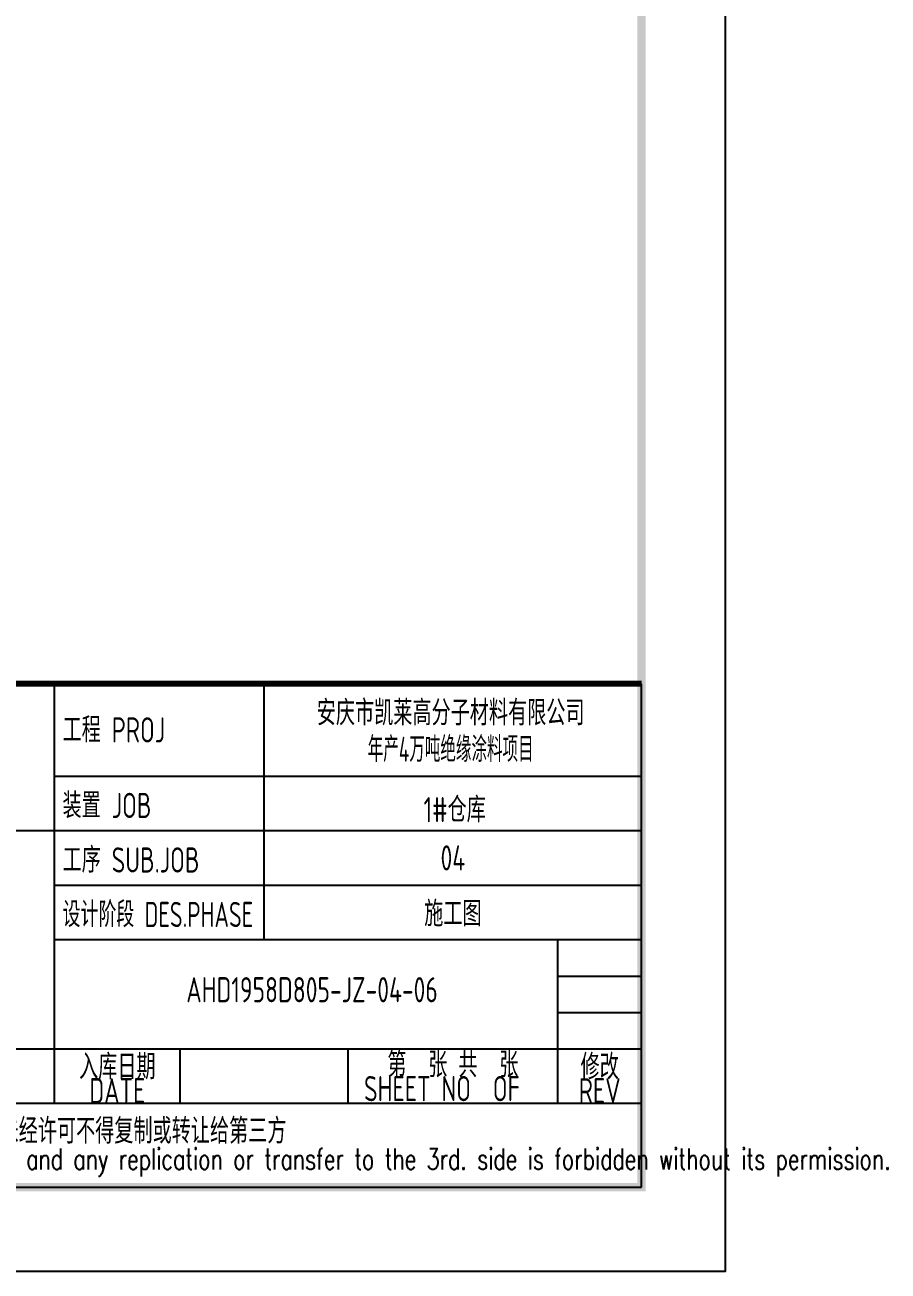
# Model space of a CAD drawing. Extents: x 4267484 to 4395158, y -674551 to -235742.
# Drawn here: x 4376806 to 4387096, y -674551 to -659698 of the extents above; entities that cross this region are included whole.
import ezdxf
from ezdxf.enums import TextEntityAlignment as Align

# ---------------------------------------------------------------- set-up
doc = ezdxf.new("R2010")
doc.units = 0
doc.header["$LTSCALE"] = 1000
doc.header["$MEASUREMENT"] = 0
doc.layers.get('0').update_dxf_attribs({"linetype": 'CONTINUOUS'})
doc.layers.add('PUB_TITLE', color=4, linetype='CONTINUOUS')
doc.styles.add('ECEC_TQ', font='txt_l.shx', dxfattribs={"bigfont": 'hztxt_l.shx'})
doc.styles.add('sceie', font='sceie.shx', dxfattribs={"bigfont": 'sceic.shx'})

msp = doc.modelspace()

# ---------------------------------------------------------------- linework, layer by layer
for p, q in [((4377157.7, -672551), (4377157.7, -667551)), ((4379657.7, -670601), (4379657.7, -667551)), ((4384157.7, -673551), (4384157.7, -667551)), ((4377157.7, -668651), (4384157.7, -668651)), ((4366157.7, -669301), (4377157.7, -669301)), ((4377157.7, -669301), (4384157.7, -669301)), ((4377157.7, -669951), (4384157.7, -669951)), ((4377157.7, -670601), (4384157.7, -670601)), ((4383157.7, -672551), (4383157.7, -670601)), ((4383157.7, -671034.4), (4384157.7, -671034.4)), ((4383157.7, -671467.7), (4384157.7, -671467.7)), ((4371657.7, -671901), (4384157.7, -671901)), ((4378657.7, -672551), (4378657.7, -671901)), ((4380657.7, -672551), (4380657.7, -671901)), ((4366157.7, -672551), (4384157.7, -672551)), ((4366157.7, -673551), (4384157.7, -673551))]:
    msp.add_line(p, q)
at = {"const_width": 70}
msp.add_lwpolyline([(4384157.7, -667551), (4366157.7, -667551)], dxfattribs=at)
at = {"layer": 'PUB_TITLE', "color": 4}
msp.add_lwpolyline([(4301057.7, -674551), (4385157.7, -674551), (4385157.7, -615151), (4301057.7, -615151)], close=True, dxfattribs=at)
at = {"layer": 'PUB_TITLE', "color": 4, "const_width": 100}
msp.add_lwpolyline([(4303557.7, -673551), (4384157.7, -673551), (4384157.7, -616151), (4303557.7, -616151)], close=True, dxfattribs=at)

# ---------------------------------------------------------------- texts
for s, height, style, width, p in [('安庆市凯莱高分子材料有限公司', 300, 'sceie', 0.8, (4381881.4, -667880.9)), ('年产4万吨绝缘涂料项目', 300, 'sceie', 0.65, (4381881.4, -668315.9)), ('1#仓库', 300, 'sceie', 0.8, (4381929.2, -669037)), ('04', 300, 'sceie', 0.8, (4381907.7, -669626)), ('施工图', 300, 'sceie', 0.8, (4381907.7, -670276)), ('第  张 共  张', 300, 'sceie', 0.8, (4381907.7, -672076)), ('入库日期', 300, 'sceie', 0.8, (4377907.7, -672101)), ('修改', 300, 'sceie', 0.8, (4383657.7, -672101)), ('SHEET NO  OF  ', 300, 'sceie', 0.8, (4381907.7, -672376)), ('DATE', 300, 'sceie', 0.8, (4377907.7, -672401)), ('REV', 300, 'sceie', 0.8, (4383657.7, -672401)), ('本文件专有权属安徽华东化工医药工程有限责任公司所有,未经许可不得复制或转让给第三方', 300, 'sceie', 0.8, (4375328.8, -672899.9)), ('The proprietary right of this document belongs to Anhui Huadong Chemical And Medical Engineering  Co.,Ltd.  and any replication or transfer to the 3rd. side is forbidden without its permission. ', 250, 'ECEC_TQ', 0.72, (4375157.7, -673251))]:
    msp.add_text(s, height=height, dxfattribs=dict(style=style, width=width)).set_placement(p, align=Align.MIDDLE)
at = {"style": 'sceie'}
for s, width, p in [('工程 PROJ', 0.8, (4377254.6, -668251)), ('装置 JOB', 0.8, (4377254.6, -669151)), ('工序 SUB.JOB', 0.8, (4377254.6, -669801)), ('设计阶段 DES.PHASE', 0.75, (4377254.6, -670451))]:
    msp.add_text(s, height=300, dxfattribs=dict(at, width=width)).set_placement(p)
at = {"style": 'sceie', "width": 0.8}
msp.add_attdef('AHD1958D805-JZ-04-06', text='200320-02-040', height=300, dxfattribs=at).set_placement((4380228.5, -671197.3), align=Align.MIDDLE)

doc.saveas('drawing.dxf')
